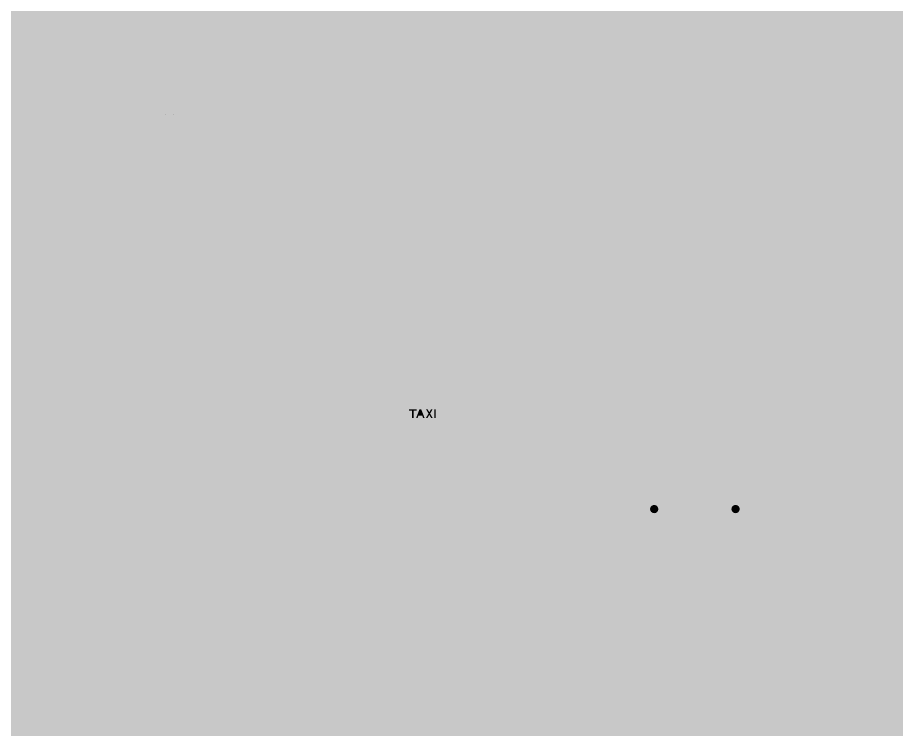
# Model space of a CAD drawing. Header units: metres. Extents: x -21.1 to 22.4, y -24.6 to 9.7.
# Drawn here: x 4.889 to 8.906, y -13.408 to -10.156 of the extents above; entities that cross this region are included whole.
import ezdxf

# ---------------------------------------------------------------- set-up
doc = ezdxf.new("R2010")
doc.units = ezdxf.units.M
doc.linetypes.add('Icons Fill', pattern=[0])
doc.layers.add('Imported blocks', color=7, linetype='Continuous', true_color=0xc57dd9)
doc.layers.add('Style example', color=7, linetype='Continuous', true_color=0x469c80)

# ---------------------------------------------------------------- blocks, each defined once
blk = doc.blocks.new('Truck icon')
at = {"layer": 'Imported blocks', "transparency": 33554483}
h = blk.add_hatch(color=256, dxfattribs=at)
edge = h.paths.add_edge_path(flags=0)
edge.add_arc((5.440092820663267e-15, 5.911715561524033e-15), 0.3999999999999673, 0, 180)
edge.add_arc((5.495603971894525e-15, 5.911715561524033e-15), 0.3999999999999673, 180, 360)
edge.add_line((0.3999999999999727, 5.911715561524033e-15), (0.3999999999999727, 5.911715561524033e-15))
h = blk.add_hatch(color=256, dxfattribs=at)
edge = h.paths.add_edge_path(flags=0)
edge.add_line((0.06102404445238426, 0.1214968713933624), (0.06102404445238426, -0.07151978901414871))
edge.add_arc((0.04042257093627598, -0.07151978901414907), 0.02060147351610828, -89.99999999999898, 1.0231815394945443e-12, ccw=False)
edge.add_line((0.04042257093627632, -0.09212126253025735), (-0.1086252988457709, -0.09212126253025735))
edge.add_arc((-0.1607043208632776, -0.0948894415918964), 0.05215253924419455, 3.042604401561282, 176.9573955984387)
edge.add_line((-0.2127833428807844, -0.09212126253025735), (-0.2401627610671167, -0.09212126253025735))
edge.add_arc((-0.2401627610671163, -0.07151978901414907), 0.02060147351610828, 179.999999999999, 269.99999999999903, ccw=False)
edge.add_line((-0.2607642345832246, -0.07151978901414872), (-0.2607642345832246, 0.1214968713933624))
edge.add_arc((-0.2401627610671164, 0.1214968713933627), 0.02060147351610822, 90.0000000000008, 180.0000000000008, ccw=False)
edge.add_line((-0.2401627610671167, 0.1420983449094709), (0.0404225709362763, 0.1420983449094709))
edge.add_arc((0.04042257093627604, 0.1214968713933627), 0.02060147351610822, -6.821210263296962e-13, 89.99999999999932, ccw=False)
edge.add_line((0.06102404445238426, 0.1214968713933624), (0.06102404445238426, 0.1214968713933624))
h = blk.add_hatch(color=256, dxfattribs=at)
edge = h.paths.add_edge_path(flags=0)
edge.add_arc((0.1518364529578356, -0.09488944159189626), 0.05215253924419552, 3.0426044015612774, 176.6839472422095, ccw=False)
edge.add_line((0.2039154749753434, -0.09212126253025713), (0.2395895783100113, -0.09212126253025735))
edge.add_arc((0.2395962254373584, -0.07152644421112575), 0.02059481939183591, 269.9815073712356, 359.9489776137855)
edge.add_line((0.260191036663291, -0.07154478407313786), (0.260191036663291, -0.007675690575875027))
edge.add_arc((0.2256078998118007, -0.009753233977368618), 0.03464548370385372, 3.43784848259138, 41.59286485926464)
edge.add_line((0.2515185906527458, 0.01324558427964098), (0.1826994112351968, 0.08202301110528515))
edge.add_arc((0.160939225005723, 0.05084783425776258), 0.0380183818200576, 55.08506694450153, 90.70885166279184)
edge.add_line((0.1604688813622797, 0.08886330654304084), (0.09314824237784887, 0.08886330654304038))
edge.add_arc((0.09833724266491026, 0.06711573476693472), 0.02235805452484608, 103.4199377607977, 179.710086949689)
edge.add_line((0.07597947435569949, 0.06722886463761915), (0.07597947435569949, -0.07151978901414871))
edge.add_arc((0.09658094787180838, -0.07151978901414836), 0.02060147351610888, 180.000000000001, 278.9085171389014)
edge.add_line((0.09977123534290148, -0.09187274400566549), (0.09977123534290695, -0.09187274400554885))
h = blk.add_hatch(color=256, dxfattribs=at)
edge = h.paths.add_edge_path(flags=0)
edge.add_line((0.1052927259483986, 0.0133183770843807), (0.2106429197000325, 0.0133183770843807))
edge.add_arc((0.2106429197000322, 0.01538349769221782), 0.00206512060783712, 270.0000000000081, 386.9802659933728)
edge.add_line((0.2124832784381797, 0.0163204090219806), (0.1679851500701243, 0.061060969615668))
edge.add_arc((0.1616173367736814, 0.05472766109808484), 0.008981082504756674, 44.84434655717057, 97.34681058928014)
edge.add_line((0.1604688813622797, 0.06363501160905434), (0.1047454195502305, 0.06363501160905616))
edge.add_arc((0.1047454195502288, 0.06009523141873987), 0.003539780190316289, 89.999999999973, 178.0122859639914)
edge.add_line((0.1012077692896873, 0.06021800938845081), (0.1012077692896837, 0.01782455113510514))
edge.add_arc((0.105735660105865, 0.01782455113510362), 0.00452789081618132, 179.9999999999808, 264.3861479656242)
edge.add_line((0.1052927259483986, 0.0133183770843807), (0.1052927259483986, 0.0133183770843807))
h = blk.add_hatch(color=256, dxfattribs=at)
edge = h.paths.add_edge_path(flags=0)
edge.add_arc((-0.1607043208632767, -0.09488944159189645), 0.03995411708626853, 0, 180)
edge.add_arc((-0.1607043208632767, -0.09488944159189645), 0.03995411708626853, 180, 360)
edge.add_line((-0.1207502037770082, -0.09488944159189645), (-0.1207502037770082, -0.09488944159189645))
h = blk.add_hatch(color=256, dxfattribs=at)
edge = h.paths.add_edge_path(flags=0)
edge.add_arc((0.151836452957833, -0.09488944159189645), 0.03995411708626944, 0, 180)
edge.add_arc((0.151836452957833, -0.09488944159189645), 0.03995411708626944, 180, 360)
edge.add_line((0.1917905700441024, -0.09488944159189645), (0.1917905700441024, -0.09488944159189645))
h = blk.add_hatch(color=256, dxfattribs=at)
edge = h.paths.add_edge_path(flags=0)
edge.add_arc((-0.1607043208632767, -0.09488944159189645), 0.01590563833698069, 0, 180)
edge.add_arc((-0.1607043208632767, -0.09488944159189645), 0.01590563833698069, 180, 360)
edge.add_line((-0.144798682526296, -0.09488944159189645), (-0.144798682526296, -0.09488944159189645))
h = blk.add_hatch(color=256, dxfattribs=at)
edge = h.paths.add_edge_path(flags=0)
edge.add_arc((0.1518364529578357, -0.09488944159189645), 0.01590563833698071, 0, 180)
edge.add_arc((0.1518364529578357, -0.09488944159189645), 0.01590563833698071, 180, 360)
edge.add_line((0.1677420912948164, -0.09488944159189645), (0.1677420912948164, -0.09488944159189645))
blk = doc.blocks.new('Taxi icon')
at = {"layer": 'Imported blocks', "transparency": 33554483}
h = blk.add_hatch(color=256, dxfattribs=at)
edge = h.paths.add_edge_path(flags=0)
edge.add_arc((-9.43689570931383e-16, -4.547473508864641e-15), 0.3999999999999664, 0, 180)
edge.add_arc((-8.881784197001252e-16, -4.547473508864641e-15), 0.3999999999999664, 180, 360)
edge.add_line((0.3999999999999654, -4.547473508864641e-15), (0.3999999999999654, -4.547473508864641e-15))
h = blk.add_hatch(color=256, dxfattribs=at)
edge = h.paths.add_edge_path(flags=0)
edge.add_arc((0.212211705747563, -0.1248255968804101), 0.05743284406396765, 271.56271441680417, 358.48326808751125, ccw=False)
edge.add_line((0.2137779643265312, -0.1822370801510924), (0.2137779643265312, -0.2299084494005874))
edge.add_arc((0.2039297220040219, -0.2299084494005881), 0.009848242322509346, -89.99999999999602, 3.979039320256561e-12, ccw=False)
edge.add_line((0.2039297220040225, -0.2397566917230974), (0.1505038065037552, -0.2397566917230974))
edge.add_arc((0.1505038065037541, -0.2299084494005863), 0.009848242322511164, 180.0000000000066, 270.0000000000066, ccw=False)
edge.add_line((0.1406555641812429, -0.2299084494005874), (0.1406555641812429, -0.1822370801510924))
edge.add_line((0.1406555641812429, -0.1822370801510924), (0, -0.1822370801510924))
edge.add_line((0, -0.1822370801510924), (-0.1406555641812447, -0.1822370801510924))
edge.add_line((-0.1406555641812447, -0.1822370801510924), (-0.1406555641812447, -0.2299084494005874))
edge.add_arc((-0.1505038065037531, -0.229908449400589), 0.009848242322508444, -89.99999999999079, 9.208633855450898e-12, ccw=False)
edge.add_line((-0.1505038065037516, -0.2397566917230974), (-0.2039297220040189, -0.2397566917230974))
edge.add_arc((-0.2039297220040182, -0.2299084494005881), 0.009848242322509346, 179.999999999996, 269.999999999996, ccw=False)
edge.add_line((-0.2137779643265276, -0.2299084494005874), (-0.2137779643265058, -0.1822370801510947))
edge.add_arc((-0.2122117057476093, -0.1248255968804616), 0.05743284406391653, 181.5167319124424, 268.4372855832661, ccw=False)
edge.add_line((-0.2696244275240188, -0.1263457795980153), (-0.2696244275240297, -0.05128305225230224))
edge.add_arc((-0.1198120040834608, -0.08448928405105063), 0.1534484149393812, 127.209679446395, 167.5023267949965, ccw=False)
edge.add_line((-0.2126074272932274, 0.03772129437295007), (-0.2094683467219911, 0.08880246815036753))
edge.add_line((-0.2094683467219911, 0.08880246815036753), (-0.2525277856919074, 0.08880246815036753))
edge.add_arc((-0.2525277856919076, 0.09865071047287778), 0.009848242322510248, 180.0000000000013, 270.00000000000125, ccw=False)
edge.add_line((-0.2623760280144179, 0.09865071047287756), (-0.2623760280144179, 0.1331808452398595))
edge.add_arc((-0.2525277856919079, 0.1331808452398591), 0.009848242322510026, 89.99999999999739, 179.9999999999975, ccw=False)
edge.add_line((-0.2525277856919074, 0.1430290875623691), (-0.2061359697452626, 0.1430290875623691))
edge.add_line((-0.2061359697452626, 0.1430290875623691), (-0.2041078453687678, 0.176032054949424))
edge.add_arc((-0.1165160892681083, 0.1585147280915644), 0.0893262138291023, 92.57910039417612, 168.6907118148232, ccw=False)
edge.add_line((-0.1205356432698518, 0.2477504589546529), (-0.08001248995317838, 0.2477504589546543))
edge.add_line((-0.08001248995317838, 0.2477504589546543), (-0.08001248995317838, 0.3000958524819343))
edge.add_arc((-0.07016424763067017, 0.3000958524819357), 0.009848242322508215, 90.00000000000801, 180.0000000000079, ccw=False)
edge.add_line((-0.07016424763067153, 0.3099440948044439), (0, 0.3099440948044439))
edge.add_line((0, 0.3099440948044439), (0.07016424763067335, 0.3099440948044439))
edge.add_arc((0.07016424763067289, 0.3000958524819348), 0.009848242322509124, -2.6147972675971687e-12, 89.99999999999739, ccw=False)
edge.add_line((0.08001248995318201, 0.3000958524819343), (0.08001248995318383, 0.2477504589546538))
edge.add_line((0.08001248995318383, 0.2477504589546538), (0.1205356432698536, 0.2477504589546529))
edge.add_arc((0.1165160892681111, 0.1585147280915632), 0.08932621382910343, 11.309288185177309, 87.4208996058245, ccw=False)
edge.add_line((0.2041078453687714, 0.176032054949424), (0.2061359697452644, 0.1430290875623691))
edge.add_line((0.2061359697452644, 0.1430290875623691), (0.2525277856919093, 0.1430290875623691))
edge.add_arc((0.2525277856919106, 0.1331808452398582), 0.009848242322510942, 8.01492205937393e-12, 90.00000000000801, ccw=False)
edge.add_line((0.2623760280144216, 0.1331808452398595), (0.2623760280144216, 0.09865071047287756))
edge.add_arc((0.2525277856919104, 0.0986507104728787), 0.009848242322511164, 269.9999999999934, 359.9999999999934, ccw=False)
edge.add_line((0.2525277856919093, 0.08880246815036753), (0.2094683467219929, 0.08880246815036753))
edge.add_line((0.2094683467219929, 0.08880246815036753), (0.212607427293231, 0.03772129437295007))
edge.add_arc((0.1198120040834636, -0.08448928405104816), 0.1534484149393798, 12.497673205002684, 52.790320553604204, ccw=False)
edge.add_line((0.2696244275240315, -0.05128305225230224), (0.2696244275240224, -0.1263457795980116))
edge.add_line((0.2696244275240224, -0.1263457795980116), (0.2696244275240224, -0.1263457795980116))
h = blk.add_hatch(color=256, dxfattribs=at)
edge = h.paths.add_edge_path(flags=0)
edge.add_line((-0.06175004855035695, 0.2477504589546543), (0, 0.2477504589546543))
edge.add_line((0, 0.2477504589546543), (0.06175004855036059, 0.2477504589546543))
edge.add_line((0.06175004855036059, 0.2477504589546543), (0.06175004855036059, 0.2874021492859674))
edge.add_arc((0.05518455366868601, 0.2874021492859665), 0.006565494881674579, 7.811512332718206e-12, 90.00000000000782)
edge.add_line((0.05518455366868511, 0.2939676441676411), (0, 0.2939676441676411))
edge.add_line((0, 0.2939676441676411), (-0.05518455366868148, 0.2939676441676411))
edge.add_arc((-0.05518455366868237, 0.2874021492859665), 0.006565494881674579, 89.99999999999218, 179.9999999999922)
edge.add_line((-0.06175004855035695, 0.2874021492859674), (-0.06175004855035695, 0.2477504589546543))
edge.add_line((-0.06175004855035695, 0.2477504589546543), (-0.06175004855035695, 0.2477504589546543))
for points in [[(-0.03513479073320559, 0.2549656189942903), (-0.03513479073320559, 0.2833813889218095), (-0.02299703505720208, 0.2833813889218095), (-0.02299703505719662, 0.2885503924401496), (-0.05328706943656653, 0.2885503924401496), (-0.05328706943656653, 0.2833813889218095), (-0.0411493137605612, 0.2833813889218095), (-0.0411493137605612, 0.2549656189942903), (-0.03513479073320559, 0.2549656189942903)], [(-0.01986495190927053, 0.2549656189942903), (-0.01633694945463503, 0.2640983652769601), (-0.002248264307951104, 0.2640983652769601), (0.001279738146688032, 0.2549656189942903), (0.006910418265017143, 0.2549656189942903), (-0.006063462700029049, 0.2885503924401496), (-0.01252175106255527, 0.2885503924401496), (-0.02549563202759964, 0.2549656189942903), (-0.01986495190927053, 0.2549656189942903)], [(-0.008526943614711855, 0.2693507611822993), (-0.004277277824057819, 0.2693507611822993), (-0.01430793593852104, 0.2693507611822993), (-0.009292606881293977, 0.2823336681935011), (-0.004277277824059638, 0.2693507611822993)], [(0.03802540215740737, 0.2885503924401496), (0.03211645676390072, 0.2885503924401496), (0.02510606812742117, 0.2767367652229609), (0.0180956794909398, 0.2885503924401496), (0.01218673409743496, 0.2885503924401496), (0.02215159543066693, 0.2717580057172172), (0.01218673409743496, 0.2549656189942903), (0.0180956794909398, 0.2549656189942903), (0.02510606812742117, 0.2667792462114794), (0.03211645676390072, 0.2549656189942903), (0.03802540215740737, 0.2549656189942903), (0.0280605408241754, 0.2717580057172209), (0.03802540215740737, 0.2885503924401496)], [(0.04919870807916595, 0.2549656189942903), (0.04394631217382994, 0.2549656189942903), (0.04394631217382994, 0.2885503924401496), (0.04919870807916595, 0.2885503924401496), (0.04919870807916595, 0.2549656189942903)]]:
    blk.add_hatch(color=256, dxfattribs=at).paths.add_polyline_path(points, flags=0)
h = blk.add_hatch(color=256, dxfattribs=at)
edge = h.paths.add_edge_path(flags=0)
edge.add_arc((0.1198120040834636, -0.08448928405104994), 0.1534484149393815, 64.74620551250439, 88.05488728924189, ccw=False)
edge.add_line((0.185277492303816, 0.05429358916996216), (0.1780146046266127, 0.172480051462313))
edge.add_arc((0.1184664774131144, 0.1608277887734703), 0.06067746435378434, 11.07163168184239, 88.65274951034256)
edge.add_line((0.1198931132199068, 0.2214884794279587), (0.06175004855036059, 0.2214884794279605))
edge.add_line((0.06175004855036059, 0.2214884794279605), (0, 0.2214884794279605))
edge.add_line((0, 0.2214884794279605), (-0.06175004855035695, 0.2214884794279605))
edge.add_line((-0.06175004855035695, 0.2214884794279605), (-0.1198931132199032, 0.2214884794279587))
edge.add_arc((-0.1184664774131108, 0.1608277887734703), 0.06067746435378436, 91.34725048965744, 168.9283683181576)
edge.add_line((-0.1780146046266091, 0.172480051462313), (-0.1852774923038123, 0.05429358916996216))
edge.add_arc((-0.1198120040834596, -0.08448928405104883), 0.1534484149393807, 91.94511271066102, 115.25379448749581, ccw=False)
edge.add_line((-0.1250203656025442, 0.06887071405046026), (0, 0.06887071405045936))
edge.add_line((0, 0.06887071405045936), (0.1250203656025751, 0.06887071405045754))
edge.add_line((0.1250203656025751, 0.06887071405045754), (0.1250203656028079, 0.06887071405045117))
h = blk.add_hatch(color=256, dxfattribs=at)
edge = h.paths.add_edge_path(flags=0)
edge.add_line((-0.04758231856297789, 0.1838861354881847), (-0.04758231856297789, 0.1997399099879531))
edge.add_arc((-0.04101682368130242, 0.1997399099879494), 0.006565494881675472, 90.0000000000158, 179.9999999999681, ccw=False)
edge.add_line((-0.04101682368130423, 0.2063054048696249), (0.05483766021133853, 0.2063054048696249))
edge.add_arc((0.05483766021134671, 0.1997399099879613), 0.006565494881663645, -7.128164725145325e-11, 90.00000000007162, ccw=False)
edge.add_line((0.06140315509301036, 0.1997399099879531), (0.06140315509301036, 0.1838861354881847))
edge.add_arc((0.05483766021133214, 0.183886135488191), 0.006565494881678211, 270.0000000000556, 359.99999999994446, ccw=False)
edge.add_line((0.05483766021133852, 0.1773206406065128), (-0.04101682368130424, 0.1773206406065128))
edge.add_arc((-0.04101682368130605, 0.1838861354881847), 0.006565494881671847, 180, 270.0000000000158, ccw=False)
edge.add_line((-0.04758231856297789, 0.1838861354881847), (-0.04758231856297789, 0.1838861354881847))
h = blk.add_hatch(color=256, dxfattribs=at)
edge = h.paths.add_edge_path(flags=0)
edge.add_arc((-0.1577690276155436, -0.05411188284475202), 0.03913468869178996, 0, 180)
edge.add_arc((-0.1577690276155436, -0.05411188284475202), 0.03913468869178996, 180, 360)
edge.add_line((-0.1186343389237536, -0.05411188284475202), (-0.1186343389237536, -0.05411188284475202))
h = blk.add_hatch(color=256, dxfattribs=at)
edge = h.paths.add_edge_path(flags=0)
edge.add_arc((0.1577690276155454, -0.05411188284475202), 0.03913468869178995, 0, 180)
edge.add_arc((0.1577690276155454, -0.05411188284475202), 0.03913468869178995, 180, 360)
edge.add_line((0.1969037163073353, -0.05411188284475202), (0.1969037163073353, -0.05411188284475202))
h = blk.add_hatch(color=256, dxfattribs=at)
edge = h.paths.add_edge_path(flags=0)
edge.add_line((-0.08864642855695638, -0.1025073657744483), (-0.08864642855695638, -0.1348920426292839))
edge.add_arc((-0.07879818623444612, -0.1348920426292836), 0.009848242322510269, 180.0000000000012, 270.0000000000012)
edge.add_line((-0.0787981862344459, -0.1447402849517939), (0, -0.1447402849517939))
edge.add_line((0, -0.1447402849517939), (0.07879818623444954, -0.1447402849517939))
edge.add_arc((0.07879818623444793, -0.1348920426292855), 0.00984824232250845, 270.0000000000093, 360.0000000000093)
edge.add_line((0.08864642855695638, -0.1348920426292839), (0.08864642855695638, -0.1025073657744483))
edge.add_arc((0.07879818623444795, -0.1025073657744467), 0.009848242322508437, 359.9999999999907, 449.9999999999907)
edge.add_line((0.07879818623444954, -0.09265912345193829), (0, -0.09265912345193829))
edge.add_line((0, -0.09265912345193829), (-0.0787981862344459, -0.09265912345193829))
edge.add_arc((-0.07879818623444612, -0.1025073657744486), 0.009848242322510255, 89.99999999999868, 179.9999999999987)
edge.add_line((-0.08864642855695638, -0.1025073657744483), (-0.08864642855695638, -0.1025073657744483))
blk = doc.blocks.new('Parking icon')
at = {"layer": 'Imported blocks', "transparency": 33554483}
h = blk.add_hatch(color=256, dxfattribs=at)
edge = h.paths.add_edge_path(flags=0)
edge.add_arc((-1.387778780781446e-15, 2.273736754432321e-15), 0.4000000000000041, 0, 180)
edge.add_arc((-1.332267629550188e-15, 2.273736754432321e-15), 0.4000000000000041, 180, 360)
edge.add_line((0.4000000000000027, 2.273736754432321e-15), (0.4000000000000027, 2.273736754432321e-15))
h = blk.add_hatch(color=256, dxfattribs=at)
edge = h.paths.add_edge_path(flags=0)
edge.add_line((-0.03661044157163475, -0.2838394550877685), (-0.03661044157163475, -0.08780782028743817))
edge.add_line((-0.03661044157163475, -0.08780782028743818), (0.07774327203937426, -0.08780782028743818))
edge.add_arc((0.04083701523930559, 0.08340746780761778), 0.1751477852228387, 282.1642534197495, 438.1073140382229)
edge.add_line((0.07693134350018113, 0.2547957583523974), (-0.1564067562900869, 0.254795758352397))
edge.add_line((-0.1564067562900869, 0.254795758352397), (-0.1564067562900869, -0.2838394550877685))
edge.add_line((-0.1564067562900869, -0.2838394550877685), (-0.03661044157163476, -0.2838394550877685))
edge.add_line((-0.03661044157163475, -0.2838394550877685), (-0.03661044157163475, -0.2838394550877685))
h = blk.add_hatch(color=256, dxfattribs=at)
edge = h.paths.add_edge_path(flags=0)
edge.add_line((-0.03661044157163475, -0.0005763749061503631), (-0.03661044157163475, 0.1666007878557457))
edge.add_line((-0.03661044157163475, 0.1666007878557457), (0.03056653574018955, 0.1666007878557457))
edge.add_arc((0.02768100962018853, 0.08301220647479766), 0.08363837156633658, -88.02290169069238, 88.02290169069238, ccw=False)
edge.add_line((0.03056653574018955, -0.0005763749061503631), (-0.03661044157163475, -0.0005763749061503631))
edge.add_line((-0.03661044157163475, -0.0005763749061503631), (-0.03661044157163475, -0.0005763749061503631))
blk = doc.blocks.new('Bus icon')
at = {"layer": 'Imported blocks', "transparency": 33554483}
h = blk.add_hatch(color=256, dxfattribs=at)
edge = h.paths.add_edge_path(flags=0)
edge.add_arc((4.551914400963142e-15, -2.614797267597169e-15), 0.3999999999999955, 0, 180)
edge.add_arc((4.551914400963142e-15, -2.614797267597169e-15), 0.3999999999999955, 180, 360)
edge.add_line((0.4, -2.614797267597169e-15), (0.4, -2.614797267597169e-15))
h = blk.add_hatch(color=256, dxfattribs=at)
edge = h.paths.add_edge_path(flags=0)
edge.add_arc((0.1807832309739662, -0.2215415130653748), 0.03874323729064489, 221.6082083028235, 318.3917916971718, ccw=False)
edge.add_line((0.1518147974816802, -0.2472683142027534), (0.1518147974816802, -0.2067323242865615))
edge.add_line((0.1518147974816802, -0.2067323242865615), (-0.1518147974816693, -0.2067323242865615))
edge.add_line((-0.1518147974816693, -0.2067323242865615), (-0.1518147974816748, -0.2472683142027557))
edge.add_arc((-0.1807832309739577, -0.2215415130653756), 0.03874323729064368, 221.6082083028235, 318.3917916971718, ccw=False)
edge.add_line((-0.2097516644662428, -0.2472683142027534), (-0.2097516644662428, -0.2062112034869705))
edge.add_arc((-0.2028201708878629, -0.1603734280836216), 0.04635889620294011, 179.9999999999981, 261.40099983494275, ccw=False)
edge.add_line((-0.2491790670908031, -0.1603734280836201), (-0.2491790670908031, 0.210497741539911))
edge.add_arc((-0.202820170887862, 0.2104977415399113), 0.04635889620294108, 90.0000000000004, 180.0000000000004, ccw=False)
edge.add_line((-0.2028201708878623, 0.2568566377428524), (0.202820170887875, 0.2568566377428524))
edge.add_arc((0.2028201708878747, 0.2104977415399113), 0.04635889620294108, -3.979039320256561e-13, 89.9999999999996, ccw=False)
edge.add_line((0.2491790670908158, 0.210497741539911), (0.2491790670908158, -0.1603734280836201))
edge.add_arc((0.2028201708878756, -0.1603734280836216), 0.04635889620294018, -81.40099983494281, 1.8189894035458565e-12, ccw=False)
edge.add_line((0.2097516644662555, -0.2062112034869705), (0.2097516644662501, -0.2472683142027557))
edge.add_line((0.2097516644662501, -0.2472683142027557), (0.2097516644662501, -0.2472683142027557))
h = blk.add_hatch(color=256, dxfattribs=at)
edge = h.paths.add_edge_path(flags=0)
edge.add_line((-0.2283098847234469, 0.1757712539766925), (7.271960811294775e-15, 0.1757712539766925))
edge.add_line((7.275957614183426e-15, 0.1757712539766925), (0.228309884723456, 0.1757712539766925))
edge.add_line((0.228309884723456, 0.1757712539766925), (0.228309884723456, 0.2100440915685519))
edge.add_arc((0.2089175058187534, 0.2102716394751694), 0.01939371386901845, 359.327728875021, 449.9419784980083)
edge.add_line((0.2089371451748302, 0.2296653434001305), (7.271960811294775e-15, 0.2296653434001305))
edge.add_line((7.275957614183426e-15, 0.2296653434001305), (-0.2089371451748721, 0.2296653434001305))
edge.add_arc((-0.2089175058187698, 0.2102716394751946), 0.01939371386899328, 90.05802150206704, 180.6722711250543)
edge.add_line((-0.2283098847234469, 0.2100440915685519), (-0.2283098847234469, 0.1757712539766925))
edge.add_line((-0.2283098847234469, 0.1757712539766925), (-0.2283098847234469, 0.1757712539766925))
h = blk.add_hatch(color=256, dxfattribs=at)
edge = h.paths.add_edge_path(flags=0)
edge.add_arc((-0.1651837178517911, -0.03448588096487624), 0.06320890710445418, 182.931934368323, 269.2946746465637)
edge.add_line((-0.1659618156296801, -0.09768999871987352), (7.271960811294775e-15, -0.09768999871987352))
edge.add_line((7.275957614183426e-15, -0.09768999871987352), (0.1659618156297293, -0.09768999871987308))
edge.add_arc((0.1651837178518214, -0.03448588096489635), 0.06320890710443386, 270.7053253534536, 357.0680656316943)
edge.add_line((0.2283098847234578, -0.03771898990696104), (0.228309884723456, 0.1337689175235191))
edge.add_line((0.228309884723456, 0.1337689175235191), (7.271960811294775e-15, 0.1337689175235191))
edge.add_line((7.275957614183426e-15, 0.1337689175235191), (-0.2283098847234469, 0.1337689175235191))
edge.add_line((-0.2283098847234469, 0.1337689175235191), (-0.2283098847234469, -0.03771898990696104))
edge.add_line((-0.2283098847234469, -0.03771898990696104), (-0.2283098847234469, -0.03771898990696104))
h = blk.add_hatch(color=256, dxfattribs=at)
edge = h.paths.add_edge_path(flags=0)
edge.add_arc((-0.1135583973866794, -0.1468741251148402), 0.01701489367066436, 295.5979967965071, 424.402003203493)
edge.add_line((-0.1062070408036816, -0.131529283538153), (-0.1587528999655642, -0.1315292835381564))
edge.add_arc((-0.1514015433825586, -0.1468741251148401), 0.0170148936706646, 115.5979967965361, 244.4020032034639)
edge.add_line((-0.1587528999655642, -0.1622189666915239), (-0.1062070408036816, -0.1622189666915275))
edge.add_line((-0.1062070408036816, -0.1622189666915275), (-0.1062070408036816, -0.1622189666915275))
h = blk.add_hatch(color=256, dxfattribs=at)
edge = h.paths.add_edge_path(flags=0)
edge.add_line((0.158752899965577, -0.1315292835381564), (0.1062070408036852, -0.1315292835381564))
edge.add_arc((0.1135583973866867, -0.1468741251148398), 0.01701489367066247, 115.5979967965239, 244.4020032035099)
edge.add_line((0.1062070408036943, -0.1622189666915275), (0.158752899965577, -0.1622189666915241))
edge.add_arc((0.1514015433825808, -0.1468741251148402), 0.01701489367066058, 295.5979967965071, 424.402003203493)
edge.add_line((0.158752899965577, -0.1315292835381564), (0.158752899965577, -0.1315292835381564))
h = blk.add_hatch(color=256, dxfattribs=at)
edge = h.paths.add_edge_path(flags=0)
edge.add_line((7.275957614183426e-15, -0.1682072029464225), (-0.0535261733811094, -0.1682072029464225))
edge.add_arc((-0.05078455647878959, -0.1809321911615879), 0.01301698076802698, 102.1586001005789, 257.8413998994211)
edge.add_line((-0.0535261733811094, -0.1936571793767533), (7.278899705198683e-15, -0.1936571793767531))
edge.add_line((7.275957614183426e-15, -0.1936571793767531), (0.05352617338112214, -0.1936571793767531))
edge.add_arc((0.0507845564788023, -0.1809321911615877), 0.01301698076802705, 282.158600100579, 437.8413998994211)
edge.add_line((0.05352617338112214, -0.1682072029464222), (7.278899705198683e-15, -0.1682072029464225))
edge.add_line((7.275957614183426e-15, -0.1682072029464225), (7.275957614183426e-15, -0.1682072029464225))
blk = doc.blocks.new('Metro icon')
at = {"layer": 'Imported blocks', "transparency": 33554483}
h = blk.add_hatch(color=256, dxfattribs=at)
edge = h.paths.add_edge_path(flags=0)
edge.add_arc((4.551914400963142e-15, 3.04680725093931e-14), 0.4000000000000009, 0, 180)
edge.add_arc((4.551914400963142e-15, 3.04680725093931e-14), 0.4000000000000009, 180, 360)
edge.add_line((0.4000000000000055, 3.04680725093931e-14), (0.4000000000000055, 3.04680725093931e-14))
h = blk.add_hatch(color=256, dxfattribs=at)
edge = h.paths.add_edge_path(flags=0)
edge.add_spline(control_points=[(-0.2295641610772, 0.1403562135757929), (-0.2295641610772, -0.04297012862618112), (-0.2295641610772, -0.2262964708281565)], knot_values=[0, 0, 0, 1, 1, 1], degree=2, periodic=0)
edge.add_spline(control_points=[(-0.2295641610772, -0.2262964708281565), (-0.23804309068373, -0.2262964708281565), (-0.2465220202902547, -0.2262964708281565)], knot_values=[0, 0, 0, 1, 1, 1], degree=2, periodic=0)
edge.add_spline(control_points=[(-0.2465220202902547, -0.2262964708281565), (-0.2465220202902547, -0.04297012862618112), (-0.2465220202902547, 0.1403562135757929)], knot_values=[0, 0, 0, 1, 1, 1], degree=2, periodic=0)
edge.add_spline(control_points=[(-0.2465220202902547, 0.1403562135757929), (-0.2465220202902565, 0.3018384397072496), (5.45696821063757e-15, 0.3018384397072496)], knot_values=[0, 0, 0, 1, 1, 1], degree=2, periodic=0)
edge.add_spline(control_points=[(5.45696821063757e-15, 0.3018384397072496), (0.2465220202902656, 0.3018384397072487), (0.2465220202902656, 0.1403562135757929)], knot_values=[0, 0, 0, 1, 1, 1], degree=2, periodic=0)
edge.add_spline(control_points=[(0.2465220202902656, 0.1403562135757929), (0.2465220202902656, -0.04297012862618112), (0.2465220202902656, -0.2262964708281565)], knot_values=[0, 0, 0, 1, 1, 1], degree=2, periodic=0)
edge.add_spline(control_points=[(0.2465220202902656, -0.2262964708281565), (0.2380430906837391, -0.2262964708281565), (0.2295641610772109, -0.2262964708281565)], knot_values=[0, 0, 0, 1, 1, 1], degree=2, periodic=0)
edge.add_spline(control_points=[(0.2295641610772109, -0.2262964708281565), (0.2295641610772109, -0.04297012862618112), (0.2295641610772109, 0.1403562135757929)], knot_values=[0, 0, 0, 1, 1, 1], degree=2, periodic=0)
edge.add_spline(control_points=[(0.2295641610772109, 0.1403562135757929), (0.2295641610772109, 0.2848803293572028), (5.45696821063757e-15, 0.2848803293572028)], knot_values=[0, 0, 0, 1, 1, 1], degree=2, periodic=0)
edge.add_spline(control_points=[(5.45696821063757e-15, 0.2848803293572028), (-0.2295641610771982, 0.2848803293572028), (-0.2295641610772, 0.1403562135757929)], knot_values=[0, 0, 0, 1, 1, 1], degree=2, periodic=0)
h = blk.add_hatch(color=256, dxfattribs=at)
edge = h.paths.add_edge_path(flags=0)
edge.add_line((-0.08795108339579928, -0.1660088619011017), (-0.1352885253203986, -0.1660088619011017))
edge.add_arc((-0.1352885253203983, -0.1331443069591525), 0.03286455494194913, 179.9999999999997, 269.99999999999955, ccw=False)
edge.add_line((-0.1681530802623474, -0.1331443069591524), (-0.1681530802623474, 0.1501900083694022))
edge.add_arc((-0.1352885253203993, 0.1501900083694016), 0.03286455494194819, 89.9999999999988, 179.9999999999988, ccw=False)
edge.add_line((-0.1352885253203986, 0.1830545633113497), (-0.05875863912131535, 0.1830545633113497))
edge.add_line((-0.05875863912131535, 0.1830545633113497), (-0.05875863912131535, 0.2101031562591452))
edge.add_arc((-0.04561281714453572, 0.2101031562591456), 0.01314582197677963, 90.00000000000188, 180.000000000002, ccw=False)
edge.add_line((-0.04561281714453617, 0.2232489782359253), (5.453970608471082e-15, 0.2232489782359253))
edge.add_line((5.45696821063757e-15, 0.2232489782359253), (0.04561281714454708, 0.2232489782359253))
edge.add_arc((0.04561281714454648, 0.2101031562591455), 0.01314582197677979, -5.172751116333529e-12, 89.99999999999739, ccw=False)
edge.add_line((0.05875863912132627, 0.2101031562591443), (0.05875863912132627, 0.1830545633113497))
edge.add_line((0.05875863912132627, 0.1830545633113497), (0.1352885253204095, 0.1830545633113497))
edge.add_arc((0.1352885253204101, 0.1501900083694016), 0.03286455494194819, 1.0800249583553523e-12, 90.00000000000108, ccw=False)
edge.add_line((0.1681530802623583, 0.1501900083694022), (0.1681530802623583, -0.1331443069591524))
edge.add_arc((0.1352885253204092, -0.1331443069591525), 0.03286455494194913, -89.99999999999949, 2.8421709430404007e-13, ccw=False)
edge.add_line((0.1352885253204095, -0.1660088619011017), (0.0879510833958102, -0.1660088619011017))
edge.add_line((0.0879510833958102, -0.1660088619011017), (0.1486765584937402, -0.2460662147784937))
edge.add_line((0.1486765584937402, -0.2460662147784937), (0.1235152838499671, -0.2460662147784937))
edge.add_line((0.1235152838499671, -0.2460662147784937), (0.1133080843492753, -0.2326095662961384))
edge.add_line((0.1133080843492753, -0.2326095662961384), (5.453970608471082e-15, -0.2326095662961384))
edge.add_line((5.45696821063757e-15, -0.2326095662961384), (-0.1133080843492644, -0.2326095662961384))
edge.add_line((-0.1133080843492644, -0.2326095662961384), (-0.1235152838499562, -0.2460662147784937))
edge.add_line((-0.1235152838499562, -0.2460662147784937), (-0.1486765584937293, -0.2460662147784937))
edge.add_line((-0.1486765584937293, -0.2460662147784937), (-0.08795108339579928, -0.1660088619011017))
edge.add_line((-0.08795108339579928, -0.1660088619011017), (-0.08795108339579928, -0.1660088619011017))
for points in [[(-0.03065698106267882, 0.1503844520309467), (-0.03065698106267882, 0.2097316456213266), (-0.01838796034257757, 0.2097316456213266), (3.637978807091713e-15, 0.1626464890893294), (0.01838796034258848, 0.2097316456213266), (0.03065698106268974, 0.2097316456213266), (0.03139880245217683, 0.1503844520309449), (0.0207976145801058, 0.1503844520309467), (0.02079761458010216, 0.1923809314124792), (0.004929683241298335, 0.1503844520309467), (-0.004929683241287421, 0.1503844520309467), (-0.02079761458009125, 0.1923809314124774), (-0.02079761458009489, 0.1503844520309467), (-0.03065698106267882, 0.1503844520309467)], [(0.06278980875203706, -0.1660088619011017), (0.07511301464247663, -0.182255144716687), (5.45696821063757e-15, -0.182255144716687), (-0.07511301464246571, -0.182255144716687), (-0.06278980875202615, -0.1660088619011017), (5.45696821063757e-15, -0.1660088619011017), (0.06278980875203706, -0.1660088619011017)], [(-0.08828771603811765, -0.1996239955488131), (-0.09947349815617601, -0.2143707571804139), (5.45696821063757e-15, -0.2143707571804139), (0.0994734981561869, -0.2143707571804139), (0.08828771603812856, -0.1996239955488131), (5.45696821063757e-15, -0.1996239955488131), (-0.08828771603811765, -0.1996239955488131)]]:
    blk.add_hatch(color=256, dxfattribs=at).paths.add_polyline_path(points, flags=0)
h = blk.add_hatch(color=256, dxfattribs=at)
edge = h.paths.add_edge_path(flags=0)
edge.add_line((0.1266693166968871, 0.1306058689759734), (5.467848396278896e-15, 0.1306058689759734))
edge.add_line((5.45696821063757e-15, 0.1306058689759734), (-0.1266693166968762, 0.1306058689759734))
edge.add_arc((-0.1266693166968771, 0.1128330247094459), 0.01777284426652749, 89.9999999999971, 179.9999999999971)
edge.add_line((-0.1444421609634046, 0.1128330247094468), (-0.1444421609634046, -0.0327841578948819))
edge.add_arc((-0.1266693166968768, -0.03278415789488161), 0.0177728442665278, 180.0000000000009, 270.0000000000019)
edge.add_line((-0.1266693166968762, -0.0505570021614094), (5.467848396278896e-15, -0.0505570021614094))
edge.add_line((5.45696821063757e-15, -0.0505570021614094), (0.1266693166968871, -0.0505570021614094))
edge.add_arc((0.1266693166968877, -0.03278415789488159), 0.01777284426652781, 269.9999999999981, 359.9999999999991)
edge.add_line((0.1444421609634155, -0.0327841578948819), (0.1444421609634137, 0.1128330247094468))
edge.add_arc((0.1266693166968871, 0.1128330247094468), 0.01777284426652659, 5.592370714851231e-15, 89.99999999999999)
edge.add_line((0.1266693166968871, 0.1306058689759734), (0.1266693166968871, 0.1306058689759734))
h = blk.add_hatch(color=256, dxfattribs=at)
edge = h.paths.add_edge_path(flags=0)
edge.add_arc((-0.1240919152648203, -0.1151417977114666), 0.02568819344414441, 0, 180)
edge.add_arc((-0.1240919152648203, -0.1151417977114666), 0.02568819344414441, 180, 360)
edge.add_line((-0.09840372182067586, -0.1151417977114666), (-0.09840372182067586, -0.1151417977114666))
h = blk.add_hatch(color=256, dxfattribs=at)
edge = h.paths.add_edge_path(flags=0)
edge.add_arc((0.1240919152648312, -0.1151417977114666), 0.02568819344414441, 0, 180)
edge.add_arc((0.1240919152648312, -0.1151417977114666), 0.02568819344414441, 180, 360)
edge.add_line((0.1497801087089756, -0.1151417977114666), (0.1497801087089756, -0.1151417977114666))
blk = doc.blocks.new('Train icon')
at = {"layer": 'Imported blocks', "transparency": 33554483}
h = blk.add_hatch(color=256, dxfattribs=at)
edge = h.paths.add_edge_path(flags=0)
edge.add_arc((-8.881784197001252e-16, -0.01498089866433463), 0.4000000000000391, 0, 180)
edge.add_arc((-8.881784197001252e-16, -0.01498089866433463), 0.4000000000000391, 180, 360)
edge.add_line((0.4000000000000382, -0.01498089866433463), (0.4000000000000382, -0.01498089866433463))
h = blk.add_hatch(color=256, dxfattribs=at)
edge = h.paths.add_edge_path(flags=0)
edge.add_arc((0.0990736377017198, 0.1612128828057847), 0.08201644136422463, 5.751575716675248, 86.99817194158732)
edge.add_line((0.1033686597866654, 0.2431167864938332), (-1.817990202823694e-15, 0.2431167864938332))
edge.add_line((-1.818989403545857e-15, 0.2431167864938332), (-0.1033686597866617, 0.2431167864938332))
edge.add_arc((-0.09907363770171917, 0.1612128828057836), 0.08201644136422556, 93.00182805841055, 174.2484242833226)
edge.add_line((-0.1806771888259918, 0.1694321953049933), (-0.1806771888259918, -0.09645250524594154))
edge.add_arc((-0.1623393485350726, -0.09676354410729623), 0.01834047795747246, 179.02826586963, 268.8863834248403)
edge.add_line((-0.1626957966802274, -0.1151005579434787), (-0.1319216773557509, -0.1151005579434814))
edge.add_line((-0.1319216773557509, -0.1151005579434814), (-0.1874354154986831, -0.2770014603101354))
edge.add_line((-0.1874354154986831, -0.2770014603101354), (-0.1477264959281438, -0.2770014603101354))
edge.add_line((-0.1477264959281438, -0.2770014603101354), (-0.1356595428212931, -0.2418092599256988))
edge.add_line((-0.1356595428212931, -0.2418092599256988), (-1.831867990631508e-15, -0.2418092599256988))
edge.add_line((-1.818989403545857e-15, -0.2418092599256988), (0.1356595428212895, -0.2418092599256988))
edge.add_line((0.1356595428212895, -0.2418092599256988), (0.1477264959281401, -0.2770014603101354))
edge.add_line((0.1477264959281401, -0.2770014603101354), (0.1874354154986813, -0.2770014603101354))
edge.add_line((0.1874354154986813, -0.2770014603101354), (0.1319216773557473, -0.1151005579434811))
edge.add_line((0.1319216773557473, -0.1151005579434811), (0.162695796680222, -0.1151005579434811))
edge.add_arc((0.1623393485350687, -0.09676354410729468), 0.01834047795747636, 271.1136165751547, 360.971734130365)
edge.add_line((0.1806771888259918, -0.09645250524594155), (0.1806771888259918, 0.1694321953049913))
edge.add_line((0.1806771888259918, 0.1694321953049913), (0.1806771888259918, 0.1694321953049913))
h = blk.add_hatch(color=256, dxfattribs=at)
edge = h.paths.add_edge_path(flags=0)
edge.add_line((-0.03245731555394468, 0.2041670607207579), (-0.03245731555394468, 0.2175685419201891))
edge.add_arc((-0.02631486871384808, 0.2175685419201876), 0.006142446840096606, 84.79751101618842, 179.9999999999858, ccw=False)
edge.add_line((-0.02575789717290627, 0.2236856847079598), (0.02575789717290809, 0.2236856847079598))
edge.add_arc((0.02575789717291194, 0.216958553644863), 0.006727131063096769, 5.202488983730916, 90.00000000003268, ccw=False)
edge.add_line((0.03245731555393922, 0.2175685419201891), (0.03245731555393922, 0.2041670607207579))
edge.add_arc((0.02631685629366787, 0.2041670607207583), 0.006140459260271345, 264.77719952273804, 359.9999999999965, ccw=False)
edge.add_line((0.02575789717290809, 0.198052095093024), (-0.02575789717290445, 0.1980520950930258))
edge.add_arc((-0.02575789717290526, 0.204779443722708), 0.006727348629682148, 185.2228004773529, 270.0000000000069, ccw=False)
edge.add_line((-0.03245731555394468, 0.2041670607207579), (-0.03245731555394468, 0.2041670607207579))
h = blk.add_hatch(color=256, dxfattribs=at)
edge = h.paths.add_edge_path(flags=0)
edge.add_line((-0.1283977614115138, 0.1550124435467843), (-0.1283977614115138, 0.0630787962552797))
edge.add_arc((-0.102410870532585, 0.0685292899177127), 0.02655233283004669, 191.845517371477, 269.2436623423213)
edge.add_line((-0.102761366610066, 0.04197927049743271), (-1.817990202823694e-15, 0.04197927049743327))
edge.add_line((-1.818989403545857e-15, 0.04197927049743327), (0.1027613666100551, 0.04197927049743327))
edge.add_arc((0.1024108705325781, 0.06852928991771753), 0.02655233283005088, 270.7563376576699, 348.1544826285143)
edge.add_line((0.1283977614115102, 0.0630787962552797), (0.1283977614115102, 0.1550124435467843))
edge.add_arc((0.1024108705325764, 0.1495619498843478), 0.02655233283005226, 11.84551737148208, 89.24366234232643)
edge.add_line((0.1027613666100551, 0.1761119693046335), (-1.817990202823694e-15, 0.1761119693046335))
edge.add_line((-1.818989403545857e-15, 0.1761119693046335), (-0.102761366610066, 0.1761119693046335))
edge.add_arc((-0.1024108705325837, 0.1495619498843524), 0.02655233283004777, 90.75633765768156, 168.1544826285259)
edge.add_line((-0.1283977614115138, 0.1550124435467843), (-0.1283977614115138, 0.1550124435467843))
h = blk.add_hatch(color=256, dxfattribs=at)
edge = h.paths.add_edge_path(flags=0)
edge.add_arc((-0.09822861996537721, -0.04914748286178201), 0.03064004514082443, 0, 180)
edge.add_arc((-0.09822861996537721, -0.04914748286178201), 0.03064004514082443, 180, 360)
edge.add_line((-0.06758857482455279, -0.04914748286178201), (-0.06758857482455279, -0.04914748286178201))
h = blk.add_hatch(color=256, dxfattribs=at)
edge = h.paths.add_edge_path(flags=0)
edge.add_arc((0.09822861996537541, -0.04914748286178201), 0.03064004514082445, 0, 180)
edge.add_arc((0.09822861996537541, -0.04914748286178201), 0.03064004514082445, 180, 360)
edge.add_line((0.1288686651061998, -0.04914748286178201), (0.1288686651061998, -0.04914748286178201))
for points in [[(-1.818989403545857e-15, -0.1489617268369607), (0.1038233173045719, -0.1489617268369607), (0.09221275778520613, -0.1151005579434811), (-1.818989403545857e-15, -0.1151005579434811), (-0.0922127577852134, -0.1151005579434809), (-0.1038233173045737, -0.1489617268369607), (-1.818989403545857e-15, -0.1489617268369607)], [(-1.818989403545857e-15, -0.2096121273846611), (0.1246195599755574, -0.2096121273846611), (0.1133228369170265, -0.1766662347435717), (-1.818989403545857e-15, -0.1766662347435717), (-0.1133228369170301, -0.1766662347435717), (-0.1246195599755611, -0.2096121273846611), (-1.818989403545857e-15, -0.2096121273846611)]]:
    blk.add_hatch(color=256, dxfattribs=at).paths.add_polyline_path(points, flags=0)
at = {"layer": 'Imported blocks', "linetype": 'Icons Fill'}
for points in [[(0.01363722643429173, 0.4149808986642006), (0.01363722643429173, 0.414697008799139)], [(0.04363722643429174, 0.4149808986642006), (0.04363722643429174, 0.414697008799139)]]:
    blk.add_lwpolyline(points, dxfattribs=at)

msp = doc.modelspace()

# ---------------------------------------------------------------- hatches: boundary and pattern name
at = {"layer": 'Style example', "transparency": 33554483}
for points in [[(-7.47467138671875, -24.27756016670901), (22.35560986328123, -24.27756016670901), (22.35560986328123, 4.321435166709001), (-7.47467138671875, 4.321435166709001), (-7.47467138671875, -24.27756016670901)], [(-7.813482153527514, -24.63357624367482), (22.01679909647248, -24.63357624367482), (22.01679909647248, 3.965419089743186), (-7.813482153527514, 3.965419089743186), (-7.813482153527514, -24.63357624367482)]]:
    msp.add_hatch(color=256, dxfattribs=at).paths.add_polyline_path(points, flags=0)

# ---------------------------------------------------------------- block references
at = {"layer": 'Imported blocks', "xscale": 1.190023332821505, "yscale": 1.190023332821505}
for name, p in [('Train icon', (5.54752691125365, -11.09241758759707)), ('Bus icon', (7.932779928977697, -11.07459099185609)), ('Metro icon', (6.740711243552909, -11.11024520655435)), ('Parking icon', (5.547527185725374, -12.28870128134955)), ('Taxi icon', (6.740711518024646, -12.28870128134955)), ('Truck icon', (7.989706972882253, -12.28870300011))]:
    msp.add_blockref(name, p, dxfattribs=at)

doc.saveas('drawing.dxf')
